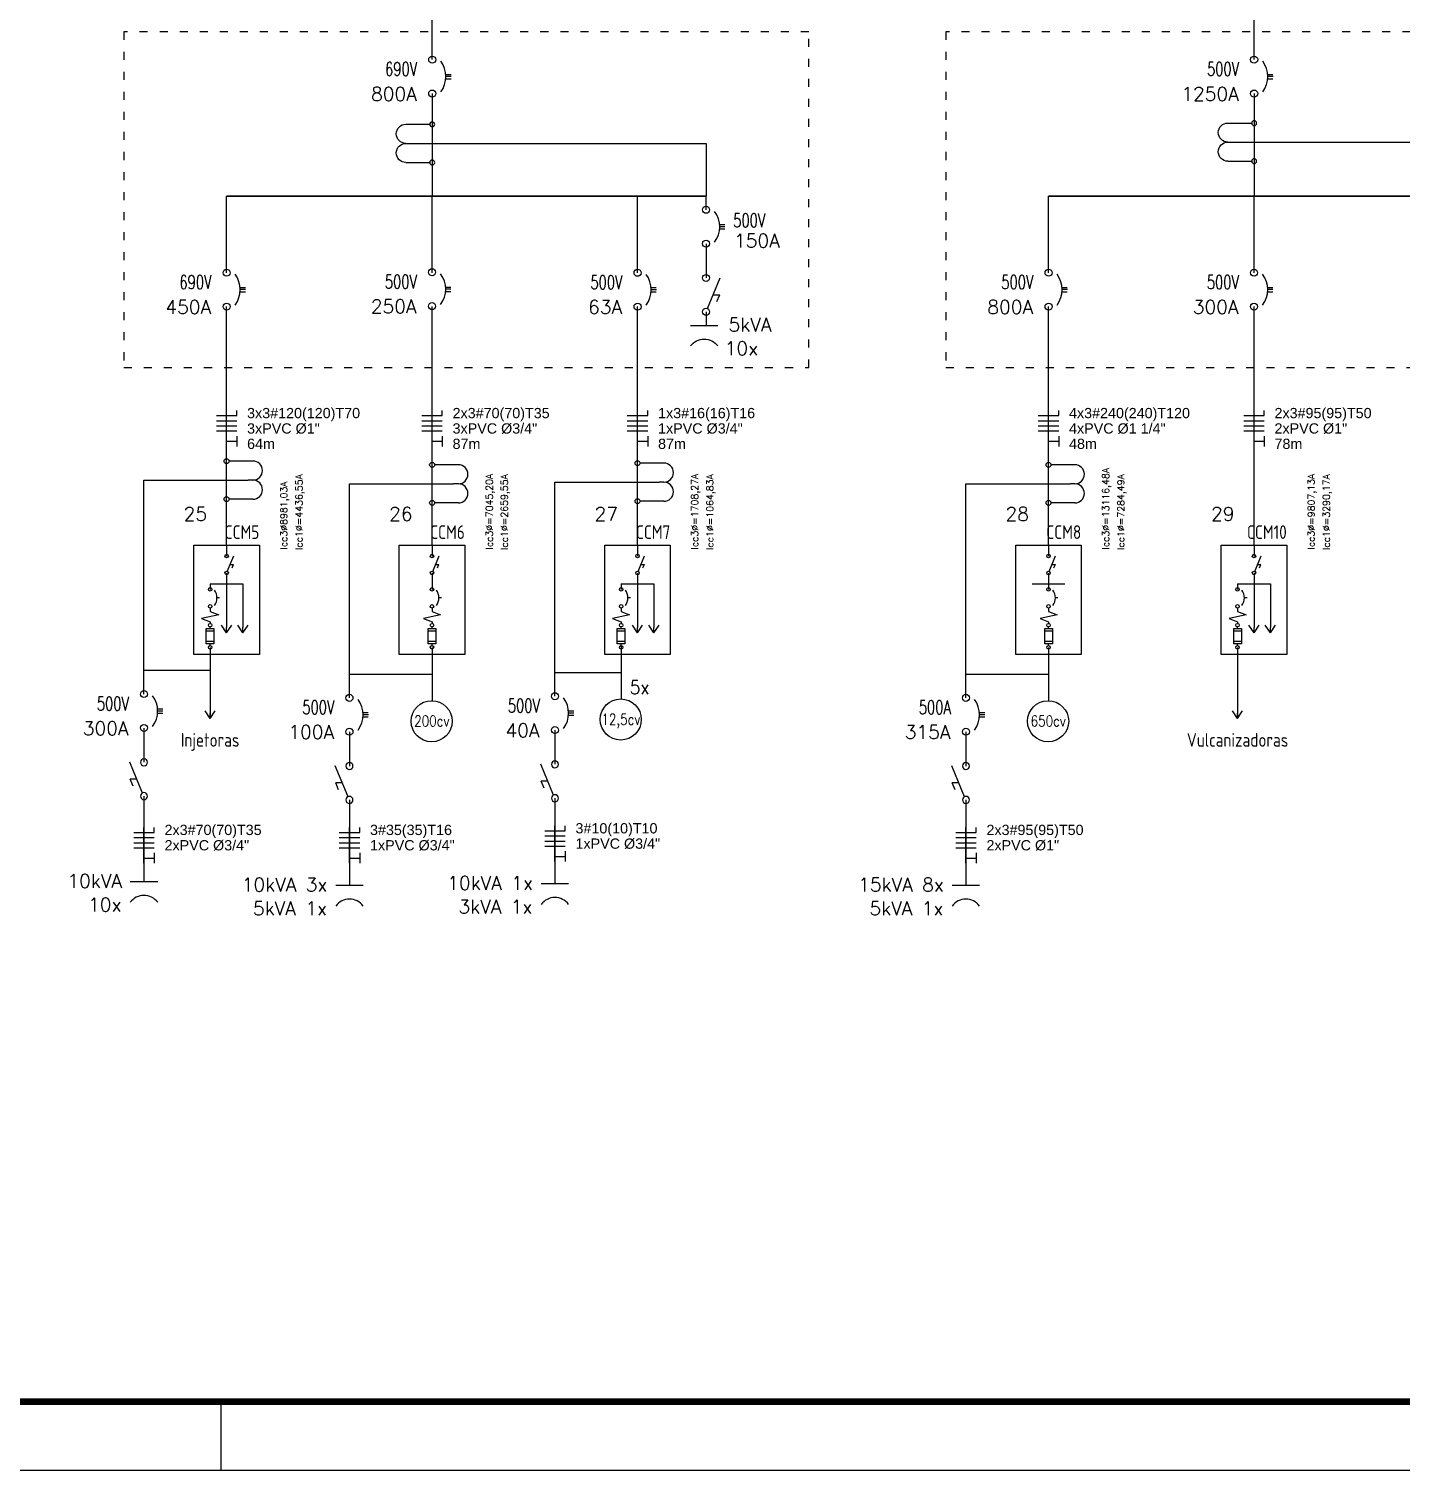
# Model space of a CAD drawing. Header units: millimetres. Extents: x 940 to 1964, y 1108 to 2381.
# Drawn here: x 1382.9 to 1583.3, y 1787.3 to 1997.7 of the extents above; entities that cross this region are included whole.
import ezdxf
from ezdxf.enums import TextEntityAlignment as Align

# ---------------------------------------------------------------- set-up
doc = ezdxf.new("R2010")
doc.units = ezdxf.units.MM
doc.header["$LTSCALE"] = 0.75
doc.linetypes.add('ACAD_ISO03W100', pattern=[30, 12, -18])
doc.layers.add('Alimentadores', color=7, linetype='Continuous', lineweight=25)
for name, color, linetype in [('ARQ-FOLHA', 7, 'Continuous'), ('MISC', 7, 'Continuous'), ('SYMS', 72, 'Continuous'), ('TAGS', 250, 'Continuous'), ('TERMS', 250, 'Continuous')]:
    doc.layers.add(name, color=color, linetype=linetype)
doc.styles.get("Standard").update_dxf_attribs({"font": 'arial.ttf'})
doc.styles.add('WD', font='romans.shx')
doc.styles.add('WD_IEC', font='isocp2.shx', dxfattribs={"width": 0.9, "height": 4})

# ---------------------------------------------------------------- blocks, each defined once
blk = doc.blocks.new('HCB11ML')
for p, q in [((0, 0.173), (0, 0.126)), ((0.188, 0), (0.25, 0)), ((0.25, 0), (0.312, 0.156)), ((0.312, 0.156), (0.375, -0.156)), ((0.375, -0.156), (0.438, 0)), ((0.438, 0), (0.467, 0)), ((0.562, 0), (0.531, 0)), ((0.562, 0.07), (0.844, 0.07)), ((0.562, -0.07), (0.562, 0.07)), ((0.609, 0.07), (0.609, -0.07)), ((0.797, 0.07), (0.797, -0.07)), ((0.844, 0.07), (0.844, -0.07)), ((0.875, 0), (0.844, 0)), ((0.844, -0.07), (0.562, -0.07))]:
    blk.add_line(p, q)
for centre in [(-0.155, 0), (0.155, 0), (0.499, 0), (0.905, 0)]:
    blk.add_circle(centre, 0.0322)
blk.add_arc((0, -0.109), 0.234, 53.1301, 126.8699)
at = {"style": 'WD', "width": 0.7}
for tag, p in [('INST', (0, 0.826)), ('DESC1', (0, 0.5)), ('LOC', (0, 0.656)), ('DESC2', (0, 0.344)), ('RATING1', (0, -0.188)), ('XREF', (0, -0.344))]:
    blk.add_attdef(tag, text='', height=0.125, dxfattribs=at).set_placement(p, align=Align.CENTER)
at = {"style": 'WD'}
for tag, p in [('TAG1', (0, 0.188)), ('MISC', (0.688, 0.125))]:
    blk.add_attdef(tag, text='', height=0.125, dxfattribs=at).set_placement(p, align=Align.CENTER)
for tag, p, height, flags in [('X4TERM01', (-0.188, 0), 0.0125, 1), ('X2LINK', (0, 0.219), 0.01, 1), ('X8LINK', (0, 0), 0.01, 1), ('FAMILY', (0.205, 0.152), 0.01, 9), ('CONTACT', (0.205, 0.133), 0.01, 9), ('X1TERM02', (0.938, 0), 0.0125, 1)]:
    blk.add_attdef(tag, p, '', height=height, dxfattribs=dict(at, flags=flags))
at = {"linetype": 'Continuous', "style": 'WD', "flags": 9}
for tag, p in [('ASSYCODE', (0.219, 0.062)), ('MFG', (0.228, 0.089)), ('CAT', (0.23, 0.108))]:
    blk.add_attdef(tag, text='', height=0.01, dxfattribs=at).set_placement(p, align=Align.CENTER)
at = {"linetype": 'Continuous', "style": 'WD', "flags": 8}
blk.add_attdef('TERM01', text='', height=0.125, dxfattribs=at).set_placement((-0.25, -0.031), align=Align.TOP_RIGHT)
blk.add_attdef('TERM02', text='', height=0.125, dxfattribs=at).set_placement((1, -0.031), align=Align.TOP_LEFT)
blk = doc.blocks.new('HC01_P')
for q in [(0.125, 0.062), (0.125, -0.062), (0.094, 0)]:
    blk.add_line((0.031, 0), q)
at = {"style": 'WD', "width": 0.7}
for tag, p in [('DESC1', (0.031, 0.406)), ('DESC2', (0.031, 0.25))]:
    blk.add_attdef(tag, text='', height=0.125, dxfattribs=at).set_placement(p, align=Align.RIGHT)
for tag, p in [('INST', (0.156, 0.406)), ('LOC', (0.156, 0.25))]:
    blk.add_attdef(tag, p, '', height=0.125, dxfattribs=at)
at = {"style": 'WD'}
for tag, p, height in [('TAG1', (0.156, 0.094), 0.125), ('X2LINK', (0.062, 0.125), 0.01), ('X8LINK', (0.062, -0.125), 0.01)]:
    blk.add_attdef(tag, p, '', height=height, dxfattribs=at)
for tag, p, height, flags in [('X1TERM01', (0.094, 0), 0.0125, 1), ('X1TERMDESC01', (0.101, 0.021), 0.01, 1), ('FAMILY', (0.205, 0.059), 0.01, 9)]:
    blk.add_attdef(tag, p, '', height=height, dxfattribs=dict(at, flags=flags))
at = {"linetype": 'Continuous', "style": 'WD', "flags": 9}
for tag, p in [('ASSYCODE', (0.29, 0.035)), ('MFG', (0.29, 0.057)), ('CAT', (0.292, 0.077))]:
    blk.add_attdef(tag, text='', height=0.01, dxfattribs=at).set_placement(p, align=Align.CENTER)
at = {"linetype": 'Continuous', "style": 'WD', "flags": 8}
blk.add_attdef('TERM01', text='', height=0.125, dxfattribs=at).set_placement((0.156, -0.047), align=Align.TOP_LEFT)
blk = doc.blocks.new('HDS11')
for p, q in [((0.126, 0.013), (-0.156, 0.13)), ((0, 0.065), (0, 0.125)), ((0.062, 0.099), (0, 0.125))]:
    blk.add_line(p, q)
for centre in [(-0.155, 0), (0.155, 0)]:
    blk.add_circle(centre, 0.0322)
at = {"style": 'WD', "width": 0.7}
for tag, p in [('INST', (0, 0.625)), ('LOC', (0, 0.469)), ('RATING1', (0, 0.156)), ('XREF', (0, -0.236)), ('DESC1', (0, -0.406)), ('DESC2', (0, -0.562))]:
    blk.add_attdef(tag, text='', height=0.125, dxfattribs=at).set_placement(p, align=Align.CENTER)
at = {"style": 'WD'}
blk.add_attdef('TAG1', text='', height=0.125, dxfattribs=at).set_placement((0, 0.312), align=Align.CENTER)
for tag, p in [('X2LINK', (0, 0.438)), ('X8LINK', (0, -0.016))]:
    blk.add_attdef(tag, p, '', height=0.01, dxfattribs=at)
for tag, p, height, flags in [('FAMILY', (0.206, 0.131), 0.01, 9), ('X4TERM01', (-0.188, 0), 0.0125, 1), ('X1TERM02', (0.188, 0), 0.0125, 1), ('CONTACT', (0.206, 0.04), 0.01, 9)]:
    blk.add_attdef(tag, p, '', height=height, dxfattribs=dict(at, flags=flags))
at = {"linetype": 'Continuous', "style": 'WD', "flags": 9}
for tag, p in [('ASSYCODE', (0.219, 0.062)), ('MFG', (0.228, 0.089)), ('CAT', (0.23, 0.108))]:
    blk.add_attdef(tag, text='', height=0.01, dxfattribs=at).set_placement(p, align=Align.CENTER)
at = {"linetype": 'Continuous', "style": 'WD', "flags": 8}
blk.add_attdef('TERM01', text='', height=0.125, dxfattribs=at).set_placement((-0.25, -0.031), align=Align.TOP_RIGHT)
blk.add_attdef('TERM02', text='', height=0.125, dxfattribs=at).set_placement((0.25, -0.031), align=Align.TOP_LEFT)
blk = doc.blocks.new('HMO12')
blk.add_circle((0, 0), 0.188)
at = {"style": 'WD'}
for tag, width, p in [('INST', 0.7, (-0.026, 0.559)), ('LOC', 0.7, (-0.026, 0.39)), ('TAG1', 0.9, (-0.031, 0.234)), ('RATING1', 0.8, (0, 0))]:
    blk.add_attdef(tag, text='', height=0.125, dxfattribs=dict(at, width=width)).set_placement(p, align=Align.CENTER)
at = {"linetype": 'Continuous', "style": 'WD', "flags": 9}
blk.add_attdef('ASSYCODE', text='', height=0.01, dxfattribs=at).set_placement((0, 0.125), align=Align.CENTER)
at = {"style": 'WD', "flags": 9}
blk.add_attdef('FAMILY', text='', height=0.01, dxfattribs=at).set_placement((-0.005, 0.17), align=Align.CENTER)
at = {"linetype": 'Continuous', "style": 'WD', "flags": 1}
for tag, p in [('MFG', (0, 0.14)), ('CAT', (0, 0.159))]:
    blk.add_attdef(tag, text='', height=0.01, dxfattribs=at).set_placement(p, align=Align.MIDDLE)
at = {"style": 'WD'}
for tag, p, width in [('DESC1', (1.126, 0.046), 0.9), ('DESC2', (1.126, -0.11), 0.9), ('DESC3', (1.126, -0.266), 0.9), ('RATING3', (1.125, -0.423), 0.8), ('RATING4', (1.125, -0.579), 0.8), ('WDTAGALT', (1.125, -0.75), 0.7)]:
    blk.add_attdef(tag, p, '', height=0.125, dxfattribs=dict(at, width=width))
at = {"style": 'WD', "flags": 1}
for tag, p in [('X4TERM01', (-0.188, 0)), ('X1TERM02', (0.188, 0)), ('X0TERM03', (0.133, -0.133))]:
    blk.add_attdef(tag, p, '', height=0.0125, dxfattribs=at)
at = {"linetype": 'Continuous', "style": 'WD'}
blk.add_attdef('TERM01', text='', height=0.125, dxfattribs=at).set_placement((-0.231, -0.035), align=Align.TOP_RIGHT)
at = {"style": 'WD', "width": 0.8}
blk.add_attdef('RATING2', text='', height=0.125, dxfattribs=at).set_placement((0.001, -0.016), align=Align.TOP_CENTER)
at = {"linetype": 'Continuous', "style": 'WD'}
for tag, p in [('TERM02', (0.231, -0.035)), ('TERM03', (0.062, -0.219))]:
    blk.add_attdef(tag, text='', height=0.125, dxfattribs=at).set_placement(p, align=Align.TOP_LEFT)
blk = doc.blocks.new('HCB1')
blk.add_line((0, 0.173), (0, 0.126))
for centre in [(-0.155, 0), (0.155, 0)]:
    blk.add_circle(centre, 0.0322)
blk.add_arc((0, -0.109), 0.234, 53.1301, 126.8699)
at = {"style": 'WD', "width": 0.7}
for tag, p in [('INST', (0, 0.826)), ('LOC', (0, 0.656)), ('DESC1', (0, 0.5)), ('DESC2', (0, 0.344)), ('RATING1', (0, -0.188)), ('XREF', (0, -0.344))]:
    blk.add_attdef(tag, text='', height=0.125, dxfattribs=at).set_placement(p, align=Align.CENTER)
at = {"style": 'WD'}
blk.add_attdef('TAG1', text='', height=0.125, dxfattribs=at).set_placement((0, 0.188), align=Align.CENTER)
for tag, p in [('X2LINK', (0, 0.219)), ('X8LINK', (0, 0))]:
    blk.add_attdef(tag, p, '', height=0.01, dxfattribs=at)
for tag, p, height, flags in [('FAMILY', (0.205, 0.152), 0.01, 9), ('CONTACT', (0.205, 0.133), 0.01, 9), ('X4TERM01', (-0.188, 0), 0.0125, 1), ('X1TERM02', (0.188, 0), 0.0125, 1)]:
    blk.add_attdef(tag, p, '', height=height, dxfattribs=dict(at, flags=flags))
at = {"linetype": 'Continuous', "style": 'WD', "flags": 9}
for tag, p in [('ASSYCODE', (0.219, 0.062)), ('MFG', (0.228, 0.089)), ('CAT', (0.23, 0.108))]:
    blk.add_attdef(tag, text='', height=0.01, dxfattribs=at).set_placement(p, align=Align.CENTER)
at = {"linetype": 'Continuous', "style": 'WD', "flags": 8}
blk.add_attdef('TERM01', text='', height=0.125, dxfattribs=at).set_placement((-0.25, -0.031), align=Align.TOP_RIGHT)
blk.add_attdef('TERM02', text='', height=0.125, dxfattribs=at).set_placement((0.25, -0.031), align=Align.TOP_LEFT)
blk = doc.blocks.new('NFFFT')
for p, q in [((-2, 6), (2, 6)), ((0, 0), (0, 7)), ((2, 6), (2, 7)), ((-2, 5), (2, 5)), ((-2, 4), (2, 4)), ((-2, 3), (2, 3)), ((0, 1), (2, 1)), ((2, 2), (2, 0))]:
    blk.add_line(p, q)
for tag, p in [('BITOLA', (4, 6.5)), ('DUTO', (4, 3.5)), ('DISTANCIA', (4, 0.5))]:
    blk.add_attdef(tag, text='', height=2).set_placement(p, align=Align.MIDDLE_LEFT)
blk = doc.blocks.new('FOLHA A1')
at = {"layer": 'ARQ-FOLHA'}
for p, q in [((471, -594), (471, -584)), ((0, -594), (841, -594))]:
    blk.add_line(p, q, dxfattribs=at)
at = {"layer": 'ARQ-FOLHA', "const_width": 1}
blk.add_lwpolyline([(25, -10), (25, -584), (831, -584), (831, -10), (25, -10)], dxfattribs=at)
blk = doc.blocks.new('HCA1')
blk.add_line((-0.0312, 0.0625), (-0.0312, -0.0625))
blk.add_arc((0.1094, 0), 0.0781, 126.8699, 233.1301)
at = {"style": 'WD'}
for tag, width, p in [('INST', 0.7, (0, 0.8883)), ('LOC', 0.7, (0, 0.7187)), ('DESC1', 0.7, (0, 0.5625)), ('DESC2', 0.7, (0, 0.4062)), ('RATING1', 0.9, (0.0055, 0.0938))]:
    blk.add_attdef(tag, text='', height=0.125, dxfattribs=dict(at, width=width)).set_placement(p, align=Align.CENTER)
blk.add_attdef('TAG1', text='', height=0.125, dxfattribs=at).set_placement((0, 0.25), align=Align.CENTER)
for tag, p, height, flags in [('FAMILY', (0.2047, 0.1523), 0.01, 9), ('X4TERM01', (-0.0312, 0), 0.0125, 1), ('X1TERM02', (0.0312, 0), 0.0125, 1)]:
    blk.add_attdef(tag, p, '', height=height, dxfattribs=dict(at, flags=flags))
at = {"linetype": 'Continuous', "style": 'WD', "flags": 9}
for tag, p in [('ASSYCODE', (0.2188, 0.0625)), ('MFG', (0.2278, 0.0887)), ('CAT', (0.2297, 0.1082))]:
    blk.add_attdef(tag, text='', height=0.01, dxfattribs=at).set_placement(p, align=Align.CENTER)
at = {"linetype": 'Continuous', "style": 'WD', "flags": 8}
blk.add_attdef('TERM01', text='', height=0.125, dxfattribs=at).set_placement((-0.0938, -0.047), align=Align.TOP_RIGHT)
blk.add_attdef('TERM02', text='', height=0.125, dxfattribs=at).set_placement((0.0938, -0.047), align=Align.TOP_LEFT)
at = {"style": 'WD', "width": 0.9}
blk.add_attdef('RATING2', text='', height=0.125, dxfattribs=at).set_placement((0.0055, -0.2032), align=Align.TOP_CENTER)
blk = doc.blocks.new('HXF1PT')
for p, q in [((-0.25, 0.344), (-0.25, 0.032)), ((0, 0.344), (0, 0.281)), ((0.25, 0.344), (0.25, 0.032))]:
    blk.add_line(p, q)
for centre in [(-0.249, 0), (0.249, 0)]:
    blk.add_circle(centre, 0.0322)
for centre in [(-0.125, 0.344), (0.125, 0.344)]:
    blk.add_arc(centre, 0.125, 0, 180)
at = {"style": 'WD', "width": 0.7}
for tag, p in [('INST', (-0.388, 0.577)), ('LOC', (-0.388, 0.408)), ('DESC1', (-0.388, 0.252)), ('DESC2', (-0.388, 0.095))]:
    blk.add_attdef(tag, text='', height=0.125, dxfattribs=at).set_placement(p, align=Align.RIGHT)
at = {"style": 'WD'}
blk.add_attdef('TYPE', text='', height=0.125, dxfattribs=at).set_placement((0, 0.125), align=Align.CENTER)
for tag, p, height, flags in [('FAMILY', (0.304, 0.191), 0.01, 9), ('X4TERM01', (-0.281, 0), 0.0125, 1), ('X1TERM02', (0.281, 0), 0.0125, 1), ('X8TERM01', (-0.249, -0.032), 0.0125, 1), ('X8TERM02', (0.249, -0.032), 0.0125, 1)]:
    blk.add_attdef(tag, p, '', height=height, dxfattribs=dict(at, flags=flags))
blk.add_attdef('TAG1', (0.368, 0.188), '', height=0.125, dxfattribs=at)
at = {"linetype": 'Continuous', "style": 'WD', "flags": 9}
for tag, p in [('ASSYCODE', (0.329, 0.119)), ('MFG', (0.327, 0.143)), ('CAT', (0.329, 0.162))]:
    blk.add_attdef(tag, text='', height=0.01, dxfattribs=at).set_placement(p, align=Align.CENTER)
at = {"style": 'WD', "width": 0.7}
blk.add_attdef('RATING1', (0.368, 0.031), '', height=0.125, dxfattribs=at)
at = {"linetype": 'Continuous', "style": 'WD', "flags": 8}
for tag, p in [('TERM01', (-0.188, -0.031)), ('TERM02', (0.328, -0.031))]:
    blk.add_attdef(tag, text='', height=0.125, dxfattribs=at).set_placement(p, align=Align.TOP_LEFT)
blk = doc.blocks.new('CC')

msp = doc.modelspace()

# ---------------------------------------------------------------- linework, layer by layer
at = {"ltscale": 0.13}
for p, q in [((1441.82, 1993.23), (1441.8, 2018.29)), ((1561.82, 1993.23), (1561.77, 2018.29)), ((1443.81, 1991.07), (1444.57, 1991.07)), ((1563.81, 1991.07), (1564.57, 1991.07)), ((1443.81, 1990.43), (1444.57, 1990.43)), ((1563.81, 1990.43), (1564.57, 1990.43)), ((1441.82, 1988.28), (1441.8, 1973.29)), ((1561.82, 1988.28), (1561.8, 1973.29)), ((1411.8, 1962.12), (1411.8, 1973.29)), ((1441.8, 1962.12), (1441.8, 1973.29)), ((1471.8, 1962.12), (1471.8, 1973.29)), ((1531.8, 1962.12), (1531.8, 1973.29)), ((1561.8, 1962.12), (1561.8, 1973.29)), ((1483.78, 1969.15), (1484.54, 1969.15)), ((1483.78, 1968.51), (1484.54, 1968.51)), ((1413.78, 1959.96), (1414.54, 1959.96)), ((1413.78, 1959.32), (1414.54, 1959.32)), ((1443.78, 1960.02), (1444.54, 1960.02)), ((1443.78, 1959.38), (1444.54, 1959.38)), ((1473.78, 1959.95), (1474.54, 1959.95)), ((1473.78, 1959.31), (1474.54, 1959.31)), ((1533.78, 1959.96), (1534.54, 1959.96)), ((1533.78, 1959.32), (1534.54, 1959.32)), ((1563.78, 1959.96), (1564.54, 1959.96)), ((1563.78, 1959.32), (1564.54, 1959.32)), ((1411.8, 1922.34), (1411.8, 1957.16)), ((1441.8, 1922.34), (1441.8, 1957.16)), ((1471.8, 1922.34), (1471.8, 1957.16)), ((1531.8, 1922.34), (1531.8, 1957.16)), ((1561.8, 1922.34), (1561.8, 1957.16)), ((1411.8, 1922.34), (1411.8, 1920.75)), ((1441.8, 1922.34), (1441.8, 1920.75)), ((1471.8, 1922.34), (1471.8, 1920.75)), ((1531.8, 1922.34), (1531.8, 1920.75)), ((1561.8, 1922.34), (1561.8, 1920.75)), ((1411.8, 1918.27), (1411.8, 1916.68)), ((1441.8, 1918.27), (1441.8, 1916.68)), ((1471.8, 1918.27), (1471.8, 1916.68)), ((1531.8, 1918.27), (1531.8, 1916.68)), ((1561.8, 1918.27), (1561.8, 1916.68)), ((1409.4, 1916.68), (1409.4, 1915.88)), ((1409.4, 1916.68), (1414.19, 1916.68)), ((1411.8, 1916.68), (1411.8, 1910.29)), ((1414.19, 1916.68), (1414.19, 1910.29)), ((1441.8, 1916.68), (1441.8, 1915.88)), ((1469.4, 1916.68), (1469.4, 1915.88)), ((1469.4, 1916.68), (1474.19, 1916.68)), ((1471.8, 1916.68), (1471.8, 1910.29)), ((1474.19, 1916.68), (1474.19, 1910.29)), ((1529.4, 1916.68), (1534.19, 1916.68)), ((1531.8, 1916.68), (1531.8, 1915.88)), ((1559.4, 1916.68), (1559.4, 1915.88)), ((1559.4, 1916.68), (1564.19, 1916.68)), ((1561.8, 1916.68), (1561.8, 1910.29)), ((1564.19, 1916.68), (1564.19, 1910.29)), ((1409.4, 1907.41), (1409.4, 1897.04)), ((1441.8, 1907.41), (1441.8, 1899.63)), ((1469.4, 1907.66), (1469.4, 1899.87)), ((1531.8, 1907.41), (1531.8, 1899.63)), ((1559.4, 1907.41), (1559.4, 1897.04)), ((1401.72, 1898.43), (1402.49, 1898.43)), ((1401.72, 1897.8), (1402.49, 1897.8)), ((1431.72, 1897.89), (1432.49, 1897.89)), ((1431.72, 1897.25), (1432.49, 1897.25)), ((1461.72, 1898.13), (1462.49, 1898.13)), ((1461.72, 1897.49), (1462.49, 1897.49)), ((1521.72, 1897.89), (1522.49, 1897.89)), ((1521.72, 1897.25), (1522.49, 1897.25))]:
    msp.add_line(p, q, dxfattribs=at)
at = {"linetype": 'ByBlock', "ltscale": 0.13}
for p, q in [((1438.67, 1981), (1481.8, 1981)), ((1481.8, 1981), (1481.8, 1973.29)), ((1558.67, 1981.18), (1601.8, 1981.18)), ((1481.8, 1971.31), (1481.8, 1973.29)), ((1481.8, 1966.35), (1481.8, 1961.35)), ((1481.8, 1956.4), (1481.8, 1954.42)), ((1399.74, 1904.06), (1399.74, 1931.83)), ((1399.74, 1931.83), (1414.94, 1931.83)), ((1429.74, 1903.52), (1429.74, 1931.29)), ((1429.74, 1931.29), (1444.94, 1931.29)), ((1459.74, 1903.76), (1459.74, 1931.53)), ((1459.74, 1931.53), (1474.94, 1931.53)), ((1519.74, 1903.52), (1519.74, 1931.29)), ((1519.74, 1931.29), (1534.94, 1931.29)), ((1399.74, 1904.06), (1409.4, 1904.06)), ((1399.74, 1900.59), (1399.74, 1904.06)), ((1429.74, 1903.52), (1441.8, 1903.52)), ((1429.74, 1900.05), (1429.74, 1903.52)), ((1459.74, 1903.76), (1469.4, 1903.76)), ((1459.74, 1900.29), (1459.74, 1903.76)), ((1519.74, 1903.52), (1531.8, 1903.52)), ((1519.74, 1900.05), (1519.74, 1903.52)), ((1399.74, 1895.64), (1399.74, 1890.64)), ((1429.74, 1895.09), (1429.74, 1890.09)), ((1459.74, 1895.34), (1459.74, 1890.34)), ((1519.74, 1895.09), (1519.74, 1890.09)), ((1399.74, 1885.68), (1399.74, 1873.19)), ((1429.74, 1885.14), (1429.74, 1872.65)), ((1459.74, 1885.38), (1459.74, 1872.89)), ((1519.74, 1885.14), (1519.74, 1872.65))]:
    msp.add_line(p, q, dxfattribs=at)
at = {"lineweight": 30, "ltscale": 0.13}
for p, q in [((1411.8, 1973.29), (1481.8, 1973.29)), ((1531.8, 1973.29), (1601.8, 1973.29))]:
    msp.add_line(p, q, dxfattribs=at)
at = {"linetype": 'ACAD_ISO03W100', "ltscale": 0.13}
for points in [[(1396.8, 1948.29), (1496.8, 1948.29), (1496.8, 1997.29), (1396.8, 1997.29)], [(1516.8, 1948.29), (1616.8, 1948.29), (1616.8, 1997.29), (1516.8, 1997.29)]]:
    msp.add_lwpolyline(points, close=True, dxfattribs=at)
at = {"ltscale": 0.13}
for points in [[(1407.01, 1922.34), (1416.58, 1922.34), (1416.58, 1906.38), (1407.01, 1906.38)], [(1437.01, 1922.34), (1446.58, 1922.34), (1446.58, 1906.38), (1437.01, 1906.38)], [(1467.01, 1922.34), (1476.58, 1922.34), (1476.58, 1906.38), (1467.01, 1906.38)], [(1527.01, 1922.34), (1536.58, 1922.34), (1536.58, 1906.38), (1527.01, 1906.38)], [(1557.01, 1922.34), (1566.58, 1922.34), (1566.58, 1906.38), (1557.01, 1906.38)]]:
    msp.add_lwpolyline(points, close=True, dxfattribs=at)

# ---------------------------------------------------------------- block references
at = {"xscale": 0.748125, "yscale": 0.748125, "zscale": 0.748125}
for p, values in [((1411.8, 1936.76), {'BITOLA': '3x3#120(120)T70', 'DUTO': '3xPVC Ø1"', 'DISTANCIA': '64m'}), ((1441.8, 1936.76), {'BITOLA': '2x3#70(70)T35', 'DUTO': '3xPVC Ø3/4"', 'DISTANCIA': '87m'}), ((1471.8, 1936.76), {'BITOLA': '1x3#16(16)T16', 'DUTO': '1xPVC Ø3/4"', 'DISTANCIA': '87m'}), ((1531.8, 1936.76), {'BITOLA': '4x3#240(240)T120', 'DUTO': '4xPVC Ø1 1/4"', 'DISTANCIA': '48m'}), ((1561.8, 1936.76), {'BITOLA': '2x3#95(95)T50', 'DUTO': '2xPVC Ø1"', 'DISTANCIA': '78m'})]:
    msp.add_blockref('NFFFT', p, dxfattribs=at).add_auto_attribs(values)
ref = msp.add_blockref('NFFFT', (1399.74, 1875.9), dxfattribs=dict(xscale=0.748125, yscale=0.748125, zscale=0.748125))
ref.add_attrib('BITOLA', '2x3#70(70)T35', dxfattribs={"height": 1.4963}).set_placement((1402.74, 1880.76), align=Align.MIDDLE_LEFT)
ref.add_attrib('DUTO', '2xPVC Ø3/4"', dxfattribs={"height": 1.4963}).set_placement((1402.74, 1878.52), align=Align.MIDDLE_LEFT)
ref = msp.add_blockref('NFFFT', (1429.74, 1875.9), dxfattribs=dict(xscale=0.748125, yscale=0.748125, zscale=0.748125))
ref.add_attrib('BITOLA', '3#35(35)T16', dxfattribs={"height": 1.4963}).set_placement((1432.74, 1880.76), align=Align.MIDDLE_LEFT)
ref.add_attrib('DUTO', '1xPVC Ø3/4"', dxfattribs={"height": 1.4963}).set_placement((1432.74, 1878.52), align=Align.MIDDLE_LEFT)
ref = msp.add_blockref('NFFFT', (1459.74, 1876.14), dxfattribs=dict(xscale=0.748125, yscale=0.748125, zscale=0.748125))
ref.add_attrib('BITOLA', '3#10(10)T10', dxfattribs={"height": 1.4963}).set_placement((1462.74, 1881), align=Align.MIDDLE_LEFT)
ref.add_attrib('DUTO', '1xPVC Ø3/4"', dxfattribs={"height": 1.4963}).set_placement((1462.74, 1878.76), align=Align.MIDDLE_LEFT)
ref = msp.add_blockref('NFFFT', (1519.74, 1875.9), dxfattribs=dict(xscale=0.748125, yscale=0.748125, zscale=0.748125))
ref.add_attrib('BITOLA', '2x3#95(95)T50', dxfattribs={"height": 1.4963}).set_placement((1522.74, 1880.76), align=Align.MIDDLE_LEFT)
ref.add_attrib('DUTO', '2xPVC Ø1"', dxfattribs={"height": 1.496}).set_placement((1522.74, 1878.52), align=Align.MIDDLE_LEFT)
at = {"layer": 'Alimentadores', "linetype": 'ByBlock', "ltscale": 0.13}
ref = msp.add_blockref('CC', (3741.8, 648.66), dxfattribs=dict(at, rotation=90))
ref.add_attrib('Nº', '25', (1405.52, 1925.9), dxfattribs={"layer": '0', "linetype": 'ByBlock', "ltscale": 0.13, "height": 2, "style": 'WD'})
ref.add_attrib('ICC 3Ø', 'Icc3Ø8981,03A', (1420.65, 1921.7), dxfattribs={"layer": '0', "linetype": 'ByBlock', "ltscale": 0.13, "height": 1, "rotation": 90, "style": 'WD'})
ref.add_attrib('ICC1Ø', 'Icc1Ø=4436,55A', (1422.86, 1921.64), dxfattribs={"layer": '0', "linetype": 'ByBlock', "ltscale": 0.13, "height": 1, "rotation": 90, "style": 'WD'})
ref = msp.add_blockref('CC', (3771.8, 648.66), dxfattribs=dict(at, rotation=90))
ref.add_attrib('Nº', '26', (1435.52, 1925.9), dxfattribs={"layer": '0', "linetype": 'ByBlock', "ltscale": 0.13, "height": 2, "style": 'WD'})
ref.add_attrib('ICC 3Ø', 'Icc3Ø=7045,20A', (1450.65, 1921.7), dxfattribs={"layer": '0', "linetype": 'ByBlock', "ltscale": 0.13, "height": 1, "rotation": 90, "style": 'WD'})
ref.add_attrib('ICC1Ø', 'Icc1Ø=2659,55A', (1452.86, 1921.64), dxfattribs={"layer": '0', "linetype": 'ByBlock', "ltscale": 0.13, "height": 1, "rotation": 90, "style": 'WD'})
ref = msp.add_blockref('CC', (3801.8, 648.66), dxfattribs=dict(at, rotation=90))
ref.add_attrib('Nº', '27', (1465.52, 1925.9), dxfattribs={"layer": '0', "linetype": 'ByBlock', "ltscale": 0.13, "height": 2, "style": 'WD'})
ref.add_attrib('ICC 3Ø', 'Icc3Ø=1708,27A', (1480.65, 1921.7), dxfattribs={"layer": '0', "linetype": 'ByBlock', "ltscale": 0.13, "height": 1, "rotation": 90, "style": 'WD'})
ref.add_attrib('ICC1Ø', 'Icc1Ø=1064,83A', (1482.86, 1921.64), dxfattribs={"layer": '0', "linetype": 'ByBlock', "ltscale": 0.13, "height": 1, "rotation": 90, "style": 'WD'})
ref = msp.add_blockref('CC', (3861.8, 648.66), dxfattribs=dict(at, rotation=90))
ref.add_attrib('Nº', '28', (1525.52, 1925.9), dxfattribs={"layer": '0', "linetype": 'ByBlock', "ltscale": 0.13, "height": 2, "style": 'WD'})
ref.add_attrib('ICC 3Ø', 'Icc3Ø=13116,48A', (1540.65, 1921.7), dxfattribs={"layer": '0', "linetype": 'ByBlock', "ltscale": 0.13, "height": 1, "rotation": 90, "style": 'WD'})
ref.add_attrib('ICC1Ø', 'Icc1Ø=7284,49A', (1542.86, 1921.64), dxfattribs={"layer": '0', "linetype": 'ByBlock', "ltscale": 0.13, "height": 1, "rotation": 90, "style": 'WD'})
ref = msp.add_blockref('CC', (3891.8, 648.66), dxfattribs=dict(at, rotation=90))
ref.add_attrib('Nº', '29', (1555.52, 1925.9), dxfattribs={"layer": '0', "linetype": 'ByBlock', "ltscale": 0.13, "height": 2, "style": 'WD'})
ref.add_attrib('ICC 3Ø', 'Icc3Ø=9807,13A', (1570.65, 1921.7), dxfattribs={"layer": '0', "linetype": 'ByBlock', "ltscale": 0.13, "height": 1, "rotation": 90, "style": 'WD'})
ref.add_attrib('ICC1Ø', 'Icc1Ø=3290,17A', (1572.86, 1921.64), dxfattribs={"layer": '0', "linetype": 'ByBlock', "ltscale": 0.13, "height": 1, "rotation": 90, "style": 'WD'})
at = {"layer": 'ARQ-FOLHA'}
msp.add_blockref('FOLHA A1', (940.01, 2381.28), dxfattribs=at)
at = {"layer": 'SYMS', "ltscale": 0.13}
ref = msp.add_blockref('HCB1', (1441.82, 1990.75), dxfattribs=dict(at, xscale=15.96, yscale=15.96, zscale=15.96, rotation=270))
ref.add_attrib('RATING1', '690V', dxfattribs={"layer": 'MISC', "height": 1.995, "style": 'WD', "width": 0.7}).set_placement((1439.61, 1990.25), align=Align.BOTTOM_RIGHT)
ref.add_attrib('TERM01', '800A', dxfattribs={"layer": 'TERMS', "linetype": 'Continuous', "height": 1.995, "style": 'WD', "flags": 8}).set_placement((1439.56, 1986.63), align=Align.BOTTOM_RIGHT)
ref = msp.add_blockref('HCB1', (1561.82, 1990.75), dxfattribs=dict(at, xscale=15.96, yscale=15.96, zscale=15.96, rotation=270))
ref.add_attrib('RATING1', '500V', dxfattribs={"layer": 'MISC', "height": 1.995, "style": 'WD', "width": 0.7}).set_placement((1559.61, 1990.25), align=Align.BOTTOM_RIGHT)
ref.add_attrib('TERM01', '1250A', dxfattribs={"layer": 'TERMS', "linetype": 'Continuous', "height": 1.995, "style": 'WD', "flags": 8}).set_placement((1559.56, 1986.63), align=Align.BOTTOM_RIGHT)
at = {"layer": 'SYMS'}
for name, p, xscale, yscale, zscale, rotation in [('HXF1PT', (1441.82, 1981), -11.172, 11.172, 11.172, 90), ('HXF1PT', (1561.82, 1981.18), -11.172, 11.172, 11.172, 90), ('HDS11', (1481.8, 1958.88), 15.96, 15.96, 15.96, 270), ('HXF1PT', (1411.8, 1931.83), 11.172, 11.172, 11.172, 270), ('HXF1PT', (1441.8, 1931.29), 11.172, 11.172, 11.172, 270), ('HXF1PT', (1471.8, 1931.53), 11.172, 11.172, 11.172, 270), ('HXF1PT', (1531.8, 1931.29), 11.172, 11.172, 11.172, 270), ('HDS11', (1411.8, 1919.51), 7.98, 7.98, 7.98, 270), ('HDS11', (1441.8, 1919.51), 7.98, 7.98, 7.98, 270), ('HDS11', (1471.8, 1919.51), 7.98, 7.98, 7.98, 270), ('HDS11', (1531.8, 1919.51), 7.98, 7.98, 7.98, 270), ('HDS11', (1561.8, 1919.51), 7.98, 7.98, 7.98, 270), ('HC01_P', (1411.8, 1909.17), 11.97, 11.97, 11.97, 89.99999999999999), ('HC01_P', (1414.19, 1909.17), 11.97, 11.97, 11.97, 89.99999999999999), ('HC01_P', (1471.8, 1909.17), 11.97, 11.97, 11.97, 89.99999999999999), ('HC01_P', (1474.19, 1909.17), 11.97, 11.97, 11.97, 89.99999999999999), ('HC01_P', (1561.8, 1909.17), 11.97, 11.97, 11.97, 89.99999999999999), ('HC01_P', (1564.19, 1909.17), 11.97, 11.97, 11.97, 89.99999999999999), ('HC01_P', (1409.4, 1896.67), 11.97, 11.97, 11.97, 89.99999999999999), ('HC01_P', (1559.4, 1896.67), 11.97, 11.97, 11.97, 89.99999999999999), ('HDS11', (1399.74, 1888.16), -15.96, 15.96, 15.96, 90), ('HDS11', (1429.74, 1887.62), -15.96, 15.96, 15.96, 90), ('HDS11', (1459.74, 1887.86), -15.96, 15.96, 15.96, 90), ('HDS11', (1519.74, 1887.62), -15.96, 15.96, 15.96, 90)]:
    msp.add_blockref(name, p, dxfattribs=dict(at, xscale=xscale, yscale=yscale, zscale=zscale, rotation=rotation))
at = {"layer": 'SYMS', "ltscale": 0.13}
ref = msp.add_blockref('HCB1', (1481.8, 1968.83), dxfattribs=dict(at, xscale=15.96, yscale=15.96, zscale=15.96, rotation=270))
ref.add_attrib('RATING1', '500V', dxfattribs={"layer": 'MISC', "height": 1.995, "style": 'WD', "width": 0.7}).set_placement((1485.77, 1968.15), align=Align.BOTTOM_LEFT)
ref.add_attrib('TERM01', '150A', dxfattribs={"layer": 'TERMS', "linetype": 'Continuous', "height": 1.995, "style": 'WD', "flags": 8}).set_placement((1485.88, 1965.2), align=Align.BOTTOM_LEFT)
ref = msp.add_blockref('HCB1', (1411.8, 1959.64), dxfattribs=dict(at, xscale=15.96, yscale=15.96, zscale=15.96, rotation=270))
ref.add_attrib('RATING1', '690V', dxfattribs={"layer": 'MISC', "height": 1.995, "style": 'WD', "width": 0.7}).set_placement((1409.58, 1959.14), align=Align.BOTTOM_RIGHT)
ref.add_attrib('TERM01', '450A', dxfattribs={"layer": 'TERMS', "linetype": 'Continuous', "height": 1.995, "style": 'WD', "flags": 8}).set_placement((1409.53, 1955.52), align=Align.BOTTOM_RIGHT)
ref = msp.add_blockref('HCB1', (1441.8, 1959.71), dxfattribs=dict(at, xscale=15.96, yscale=15.96, zscale=15.96, rotation=270))
ref.add_attrib('RATING1', '500V', dxfattribs={"layer": 'MISC', "height": 1.995, "style": 'WD', "width": 0.7}).set_placement((1439.58, 1959.2), align=Align.BOTTOM_RIGHT)
ref.add_attrib('TERM01', '250A', dxfattribs={"layer": 'TERMS', "linetype": 'Continuous', "height": 1.995, "style": 'WD', "flags": 8}).set_placement((1439.53, 1955.59), align=Align.BOTTOM_RIGHT)
ref = msp.add_blockref('HCB1', (1471.8, 1959.63), dxfattribs=dict(at, xscale=15.96, yscale=15.96, zscale=15.96, rotation=270))
ref.add_attrib('RATING1', '500V', dxfattribs={"layer": 'MISC', "height": 1.995, "style": 'WD', "width": 0.7}).set_placement((1469.58, 1959.12), align=Align.BOTTOM_RIGHT)
ref.add_attrib('TERM01', '63A', dxfattribs={"layer": 'TERMS', "linetype": 'Continuous', "height": 1.995, "style": 'WD', "flags": 8}).set_placement((1469.53, 1955.51), align=Align.BOTTOM_RIGHT)
ref = msp.add_blockref('HCB1', (1531.8, 1959.64), dxfattribs=dict(at, xscale=15.96, yscale=15.96, zscale=15.96, rotation=270))
ref.add_attrib('RATING1', '500V', dxfattribs={"layer": 'MISC', "height": 1.995, "style": 'WD', "width": 0.7}).set_placement((1529.58, 1959.14), align=Align.BOTTOM_RIGHT)
ref.add_attrib('TERM01', '800A', dxfattribs={"layer": 'TERMS', "linetype": 'Continuous', "height": 1.995, "style": 'WD', "flags": 8}).set_placement((1529.53, 1955.52), align=Align.BOTTOM_RIGHT)
ref = msp.add_blockref('HCB1', (1561.8, 1959.64), dxfattribs=dict(at, xscale=15.96, yscale=15.96, zscale=15.96, rotation=270))
ref.add_attrib('RATING1', '500V', dxfattribs={"layer": 'MISC', "height": 1.995, "style": 'WD', "width": 0.7}).set_placement((1559.58, 1959.14), align=Align.BOTTOM_RIGHT)
ref.add_attrib('TERM01', '300A', dxfattribs={"layer": 'TERMS', "linetype": 'Continuous', "height": 1.995, "style": 'WD', "flags": 8}).set_placement((1559.53, 1955.52), align=Align.BOTTOM_RIGHT)
at = {"layer": 'SYMS', "linetype": 'ByBlock', "ltscale": 0.13}
ref = msp.add_blockref('HCA1', (1481.53, 1953.42), dxfattribs=dict(at, xscale=-32, yscale=32, zscale=32, rotation=90))
ref.add_attrib('TERM01', '5kVA', dxfattribs={"layer": 'TERMS', "linetype": 'Continuous', "height": 2, "style": 'WD', "flags": 8}).set_placement((1491.33, 1954.55), align=Align.MIDDLE_RIGHT)
ref.add_attrib('TAG1', '10x', dxfattribs={"layer": 'TAGS', "height": 2, "style": 'WD'}).set_placement((1489.4, 1951.08), align=Align.MIDDLE_RIGHT)
at = {"layer": 'SYMS', "ltscale": 0.13, "xscale": 7.98, "yscale": 7.98, "zscale": 7.98, "rotation": 270}
for p in [(1409.4, 1914.64), (1441.8, 1914.64), (1469.4, 1914.64), (1531.8, 1914.64), (1559.4, 1914.64)]:
    msp.add_blockref('HCB11ML', p, dxfattribs=at)
at = {"layer": 'SYMS', "ltscale": 0.13}
ref = msp.add_blockref('HMO12', (1469.35, 1896.88), dxfattribs=dict(at, xscale=15.96, yscale=15.96, zscale=15.96))
ref.add_attrib('RATING2', '12,5cv', dxfattribs={"layer": 'MISC', "height": 1.596, "style": 'WD', "width": 0.8}).set_placement((1469.37, 1897.7), align=Align.TOP_CENTER)
ref.add_attrib('TAG1', '5x', dxfattribs={"layer": 'TAGS', "height": 1.995, "style": 'WD', "width": 0.9}).set_placement((1472.1, 1900.6), align=Align.CENTER)
ref = msp.add_blockref('HCB1', (1399.74, 1898.12), dxfattribs=dict(at, xscale=15.96, yscale=15.96, zscale=15.96, rotation=270))
ref.add_attrib('RATING1', '500V', dxfattribs={"layer": 'MISC', "height": 1.995, "style": 'WD', "width": 0.7}).set_placement((1397.53, 1897.61), align=Align.BOTTOM_RIGHT)
ref.add_attrib('TERM01', '300A', dxfattribs={"layer": 'TERMS', "linetype": 'Continuous', "height": 1.995, "style": 'WD', "flags": 8}).set_placement((1397.48, 1894), align=Align.BOTTOM_RIGHT)
ref = msp.add_blockref('HCB1', (1429.74, 1897.57), dxfattribs=dict(at, xscale=15.96, yscale=15.96, zscale=15.96, rotation=270))
ref.add_attrib('RATING1', '500V', dxfattribs={"layer": 'MISC', "height": 1.995, "style": 'WD', "width": 0.7}).set_placement((1427.53, 1897.07), align=Align.BOTTOM_RIGHT)
ref.add_attrib('TERM01', '100A', dxfattribs={"layer": 'TERMS', "linetype": 'Continuous', "height": 1.995, "style": 'WD', "flags": 8}).set_placement((1427.48, 1893.45), align=Align.BOTTOM_RIGHT)
ref = msp.add_blockref('HCB1', (1459.74, 1897.81), dxfattribs=dict(at, xscale=15.96, yscale=15.96, zscale=15.96, rotation=270))
ref.add_attrib('RATING1', '500V', dxfattribs={"layer": 'MISC', "height": 1.995, "style": 'WD', "width": 0.7}).set_placement((1457.53, 1897.31), align=Align.BOTTOM_RIGHT)
ref.add_attrib('TERM01', '40A', dxfattribs={"layer": 'TERMS', "linetype": 'Continuous', "height": 1.995, "style": 'WD', "flags": 8}).set_placement((1457.48, 1893.69), align=Align.BOTTOM_RIGHT)
ref = msp.add_blockref('HCB1', (1519.74, 1897.57), dxfattribs=dict(at, xscale=15.96, yscale=15.96, zscale=15.96, rotation=270))
ref.add_attrib('RATING1', '500A', dxfattribs={"layer": 'MISC', "height": 1.995, "style": 'WD', "width": 0.7}).set_placement((1517.53, 1897.07), align=Align.BOTTOM_RIGHT)
ref.add_attrib('TERM01', '315A', dxfattribs={"layer": 'TERMS', "linetype": 'Continuous', "height": 1.995, "style": 'WD', "flags": 8}).set_placement((1517.48, 1893.45), align=Align.BOTTOM_RIGHT)
ref = msp.add_blockref('HMO12', (1441.74, 1896.63), dxfattribs=dict(at, xscale=15.96, yscale=15.96, zscale=15.96))
ref.add_attrib('RATING2', '200cv', dxfattribs={"layer": 'MISC', "height": 1.596, "style": 'WD', "width": 0.8}).set_placement((1441.76, 1897.46), align=Align.TOP_CENTER)
ref = msp.add_blockref('HMO12', (1531.74, 1896.63), dxfattribs=dict(at, xscale=15.96, yscale=15.96, zscale=15.96))
ref.add_attrib('RATING2', '650cv', dxfattribs={"layer": 'MISC', "height": 1.596, "style": 'WD', "width": 0.8}).set_placement((1531.76, 1897.46), align=Align.TOP_CENTER)
at = {"layer": 'SYMS', "linetype": 'ByBlock', "ltscale": 0.13}
ref = msp.add_blockref('HCA1', (1399.74, 1872.19), dxfattribs=dict(at, xscale=32, yscale=32, zscale=32, rotation=270))
ref.add_attrib('TERM01', '10kVA', dxfattribs={"layer": 'TERMS', "linetype": 'Continuous', "height": 2, "style": 'WD', "flags": 8}).set_placement((1396.52, 1873.32), align=Align.MIDDLE_RIGHT)
ref.add_attrib('TAG1', '10x', dxfattribs={"layer": 'TAGS', "height": 2, "style": 'WD'}).set_placement((1396.45, 1869.86), align=Align.MIDDLE_RIGHT)
ref = msp.add_blockref('HCA1', (1429.74, 1871.65), dxfattribs=dict(at, xscale=32, yscale=32, zscale=32, rotation=270))
ref.add_attrib('TERM01', '10kVA 3x', dxfattribs={"layer": 'TERMS', "linetype": 'Continuous', "height": 2, "style": 'WD', "flags": 8}).set_placement((1426.52, 1872.78), align=Align.MIDDLE_RIGHT)
ref.add_attrib('TAG1', '5kVA 1x', dxfattribs={"layer": 'TAGS', "height": 2, "style": 'WD'}).set_placement((1426.45, 1869.31), align=Align.MIDDLE_RIGHT)
ref = msp.add_blockref('HCA1', (1459.74, 1871.89), dxfattribs=dict(at, xscale=32, yscale=32, zscale=32, rotation=270))
ref.add_attrib('TERM01', '10kVA 1x', dxfattribs={"layer": 'TERMS', "linetype": 'Continuous', "height": 2, "style": 'WD', "flags": 8}).set_placement((1456.52, 1873.02), align=Align.MIDDLE_RIGHT)
ref.add_attrib('TAG1', '3kVA 1x', dxfattribs={"layer": 'TAGS', "height": 2, "style": 'WD'}).set_placement((1456.45, 1869.56), align=Align.MIDDLE_RIGHT)
ref = msp.add_blockref('HCA1', (1519.74, 1871.65), dxfattribs=dict(at, xscale=32, yscale=32, zscale=32, rotation=270))
ref.add_attrib('TERM01', '15kVA 8x', dxfattribs={"layer": 'TERMS', "linetype": 'Continuous', "height": 2, "style": 'WD', "flags": 8}).set_placement((1516.52, 1872.78), align=Align.MIDDLE_RIGHT)
ref.add_attrib('TAG1', '5kVA 1x', dxfattribs={"layer": 'TAGS', "height": 2, "style": 'WD'}).set_placement((1516.45, 1869.31), align=Align.MIDDLE_RIGHT)

# ---------------------------------------------------------------- texts
at = {"ltscale": 0.13, "style": 'WD_IEC', "width": 0.9}
for s, p in [('CCM5', (1416.58, 1924.24)), ('CCM6', (1446.58, 1924.24)), ('CCM7', (1476.58, 1924.24)), ('CCM8', (1536.58, 1924.24)), ('CCM10', (1566.58, 1924.24))]:
    msp.add_text(s, height=1.995, dxfattribs=at).set_placement(p, align=Align.MIDDLE_RIGHT)
for s, p in [('Injetoras', (1409.4, 1894.9)), ('Vulcanizadoras', (1559.4, 1894.9))]:
    msp.add_text(s, height=1.995, dxfattribs=at).set_placement(p, align=Align.TOP_CENTER)

doc.saveas('drawing.dxf')
